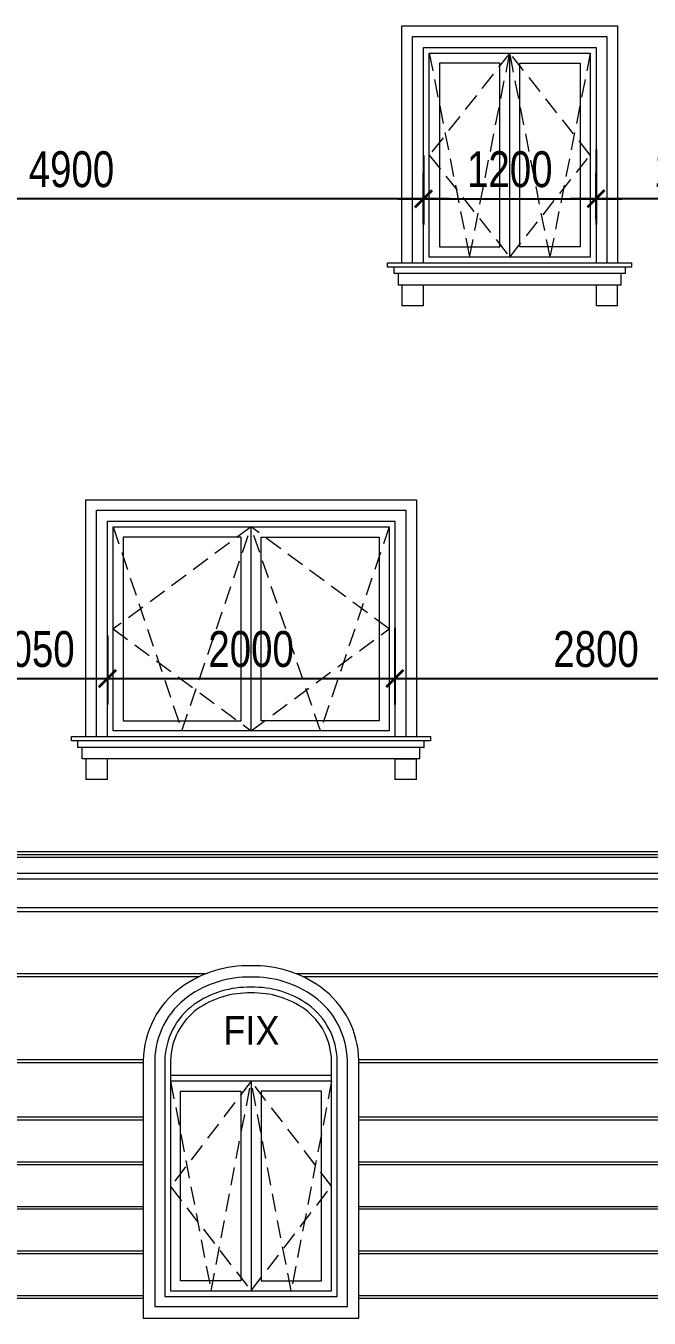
# Model space of a CAD drawing. Header units: millimetres. Extents: x -78046 to 260989, y -99288 to 158505.
# Drawn here: x 247696 to 252033, y 137297 to 146297 of the extents above; entities that cross this region are included whole.
import ezdxf
from ezdxf.xclip import XClip

# ---------------------------------------------------------------- set-up
doc = ezdxf.new("R2010")
doc.units = ezdxf.units.MM
doc.header["$LTSCALE"] = 100
doc.header["$XCLIPFRAME"] = 0
doc.header["$PDMODE"] = 98
doc.linetypes.add('HIDDEN', pattern=[0.375, 0.25, -0.125])
doc.layers.get('Defpoints').update_dxf_attribs({"lineweight": 13})
for name, color, linetype, lineweight in [('-DOOR', 137, 'Continuous', 9), ('-HATCH', 8, 'Continuous', 5), ('-HIDE', 3, 'HIDDEN', 13), ('-LINE1', 7, 'Continuous', 18), ('-TEXT', 7, 'Continuous', 15)]:
    doc.layers.add(name, color=color, linetype=linetype, lineweight=lineweight)
doc.styles.add('AVANH', font='VHAVAN_2.TTF', dxfattribs={"width": 0.8})
doc.styles.add('X-5M-DH-TUM1$0$AVANTH', font='arial.ttf', dxfattribs={"width": 0.9})
doc.dimstyles.new('C_100A3', dxfattribs={"dimscale": 100, "dimtxt": 2.5, "dimasz": 1.2, "dimexe": 1.8, "dimexo": 0, "dimgap": 0.75, "dimtad": 1, "dimdec": 0, "dimzin": 0, "dimdsep": 46, "dimtxsty": 'AVANH', "dimblk": 'ARCHTICK', "dimcen": 0, "dimdle": 1.8, "dimclrd": 256, "dimclre": 256, "dimclrt": 7, "dimadec": 0, "dimazin": 0, "dimtfac": 0.0001, "dimtdec": 0, "dimtix": 1, "dimtmove": 2, "dimatfit": 3, "dimldrblk": 'ARCHTICK', "dimfxl": 1.8, "dimtolj": 1, "dimtzin": 0, "dimarcsym": 0})

# ---------------------------------------------------------------- blocks, each defined once
blk = doc.blocks.new('lancan')
for p, q in [((-1.1, 988.8), (6547.2, 988.8)), ((-1.1, 968.8), (6547.2, 968.8)), ((-1.1, 120), (6547.2, 120)), ((-1.1, 100), (6547.2, 100)), ((-1.1, 0), (6547.2, 0))]:
    blk.add_line(p, q)
blk = doc.blocks.new('_ARCHTICK')
at = {"const_width": 0.15}
blk.add_lwpolyline([(-0.5, -0.5), (0.5, 0.5)], dxfattribs=at)
blk = doc.blocks.new('*D328')
at = {"layer": 'Defpoints', "lineweight": -2, "transparency": 16777216}
for p, q in [((247213.3, 142051.3), (247213.3, 141571)), ((248262.8, 142051.3), (248262.8, 141571)), ((247033.3, 141751), (248442.8, 141751))]:
    blk.add_line(p, q, dxfattribs=at)
at = {"layer": 'Defpoints', "color": 0, "transparency": 16777216}
for p in [(247213.3, 142051.3), (248262.8, 142051.3), (248262.8, 141751)]:
    blk.add_point(p, dxfattribs=at)
at = {"layer": 'Defpoints', "lineweight": -2, "transparency": 16777216, "xscale": 120, "yscale": 120, "zscale": 120, "rotation": 180}
blk.add_blockref('_ARCHTICK', (247213.3, 141751), dxfattribs=at)
at = {"layer": 'Defpoints', "lineweight": -2, "transparency": 16777216, "xscale": 120, "yscale": 120, "zscale": 120}
blk.add_blockref('_ARCHTICK', (248262.8, 141751), dxfattribs=at)
at = {"layer": 'Defpoints', "color": 7, "transparency": 16777216, "insert": (247738, 141955.3), "char_height": 250, "attachment_point": 5, "style": 'AVANH'}
blk.add_mtext('\\A1;1050', dxfattribs=at)
blk = doc.blocks.new('*D329')
at = {"layer": 'Defpoints', "lineweight": -2, "transparency": 16777216}
for p, q in [((248263.2, 142051.3), (248263.2, 141571)), ((250263.2, 142095.4), (250263.2, 141571)), ((248083.2, 141751), (250443.2, 141751))]:
    blk.add_line(p, q, dxfattribs=at)
at = {"layer": 'Defpoints', "color": 0, "transparency": 16777216}
for p in [(248263.2, 142051.3), (250263.2, 142095.4), (250263.2, 141751)]:
    blk.add_point(p, dxfattribs=at)
at = {"layer": 'Defpoints', "lineweight": -2, "transparency": 16777216, "xscale": 120, "yscale": 120, "zscale": 120, "rotation": 180}
blk.add_blockref('_ARCHTICK', (248263.2, 141751), dxfattribs=at)
at = {"layer": 'Defpoints', "lineweight": -2, "transparency": 16777216, "xscale": 120, "yscale": 120, "zscale": 120}
blk.add_blockref('_ARCHTICK', (250263.2, 141751), dxfattribs=at)
at = {"layer": 'Defpoints', "color": 7, "transparency": 16777216, "insert": (249263.2, 141955.3), "char_height": 250, "attachment_point": 5, "style": 'AVANH'}
blk.add_mtext('\\A1;2000', dxfattribs=at)
blk = doc.blocks.new('*D330')
at = {"layer": 'Defpoints', "lineweight": -2, "transparency": 16777216}
for p, q in [((250263.2, 142103.4), (250263.2, 141571)), ((253063.2, 142095.5), (253063.2, 141571)), ((250083.2, 141751), (253243.2, 141751))]:
    blk.add_line(p, q, dxfattribs=at)
at = {"layer": 'Defpoints', "color": 0, "transparency": 16777216}
for p in [(250263.2, 142103.4), (253063.2, 142095.5), (253063.2, 141751)]:
    blk.add_point(p, dxfattribs=at)
at = {"layer": 'Defpoints', "lineweight": -2, "transparency": 16777216, "xscale": 120, "yscale": 120, "zscale": 120, "rotation": 180}
blk.add_blockref('_ARCHTICK', (250263.2, 141751), dxfattribs=at)
at = {"layer": 'Defpoints', "lineweight": -2, "transparency": 16777216, "xscale": 120, "yscale": 120, "zscale": 120}
blk.add_blockref('_ARCHTICK', (253063.2, 141751), dxfattribs=at)
at = {"layer": 'Defpoints', "color": 7, "transparency": 16777216, "insert": (251663.2, 141955.3), "char_height": 250, "attachment_point": 5, "style": 'AVANH'}
blk.add_mtext('\\A1;2800', dxfattribs=at)
blk = doc.blocks.new('*D337')
at = {"layer": 'Defpoints', "lineweight": -2, "transparency": 16777216}
for p, q in [((250463, 145392.7), (250463, 144912.4)), ((251663.2, 145436.8), (251663.2, 144912.4)), ((250283, 145092.4), (251843.2, 145092.4))]:
    blk.add_line(p, q, dxfattribs=at)
at = {"layer": 'Defpoints', "color": 0, "transparency": 16777216}
for p in [(250463, 145392.7), (251663.2, 145436.8), (251663.2, 145092.4)]:
    blk.add_point(p, dxfattribs=at)
at = {"layer": 'Defpoints', "lineweight": -2, "transparency": 16777216, "xscale": 120, "yscale": 120, "zscale": 120, "rotation": 180}
blk.add_blockref('_ARCHTICK', (250463, 145092.4), dxfattribs=at)
at = {"layer": 'Defpoints', "lineweight": -2, "transparency": 16777216, "xscale": 120, "yscale": 120, "zscale": 120}
blk.add_blockref('_ARCHTICK', (251663.2, 145092.4), dxfattribs=at)
at = {"layer": 'Defpoints', "color": 7, "transparency": 16777216, "insert": (251063.1, 145296.7), "char_height": 250, "attachment_point": 5, "style": 'AVANH'}
blk.add_mtext('\\A1;1200', dxfattribs=at)
blk = doc.blocks.new('*D340')
at = {"layer": 'Defpoints', "lineweight": -2, "transparency": 16777216}
for p, q in [((251663.2, 144951.5), (251663.2, 145272.4)), ((253063.2, 144951.5), (253063.2, 145272.4)), ((253243.2, 145092.4), (251483.2, 145092.4))]:
    blk.add_line(p, q, dxfattribs=at)
at = {"layer": 'Defpoints', "color": 0, "transparency": 16777216}
for p in [(251663.2, 145092.4), (251663.2, 144951.5), (253063.2, 144951.5)]:
    blk.add_point(p, dxfattribs=at)
at = {"layer": 'Defpoints', "lineweight": -2, "transparency": 16777216, "xscale": 120, "yscale": 120, "zscale": 120, "rotation": 180}
blk.add_blockref('_ARCHTICK', (251663.2, 145092.4), dxfattribs=at)
at = {"layer": 'Defpoints', "lineweight": -2, "transparency": 16777216, "xscale": 120, "yscale": 120, "zscale": 120}
blk.add_blockref('_ARCHTICK', (253063.2, 145092.4), dxfattribs=at)
at = {"layer": 'Defpoints', "color": 7, "transparency": 16777216, "insert": (252363.2, 145296.7), "char_height": 250, "attachment_point": 5, "style": 'AVANH'}
blk.add_mtext('\\A1;1400', dxfattribs=at)
blk = doc.blocks.new('*D341')
at = {"layer": 'Defpoints', "lineweight": -2, "transparency": 16777216}
for p, q in [((245563.2, 144959.7), (245563.2, 145272.4)), ((250463, 144912.4), (250463, 145272.4)), ((250643, 145092.4), (245383.2, 145092.4))]:
    blk.add_line(p, q, dxfattribs=at)
at = {"layer": 'Defpoints', "color": 0, "transparency": 16777216}
for p in [(245563.2, 145092.4), (245563.2, 144959.7), (250463, 144912.4)]:
    blk.add_point(p, dxfattribs=at)
at = {"layer": 'Defpoints', "lineweight": -2, "transparency": 16777216, "xscale": 120, "yscale": 120, "zscale": 120, "rotation": 180}
blk.add_blockref('_ARCHTICK', (245563.2, 145092.4), dxfattribs=at)
at = {"layer": 'Defpoints', "lineweight": -2, "transparency": 16777216, "xscale": 120, "yscale": 120, "zscale": 120}
blk.add_blockref('_ARCHTICK', (250463, 145092.4), dxfattribs=at)
at = {"layer": 'Defpoints', "color": 7, "transparency": 16777216, "insert": (248013.1, 145296.7), "char_height": 250, "attachment_point": 5, "style": 'AVANH'}
blk.add_mtext('\\A1;4900', dxfattribs=at)

msp = doc.modelspace()

# ---------------------------------------------------------------- linework, layer by layer
at = {"layer": '-DOOR', "lineweight": 9}
for p, q in [((251063.1, 144686.8), (251063.1, 146106.8)), ((249263.1, 141386.8), (249263.1, 142806.8)), ((249822.9, 138986.8), (248702.7, 138986.8)), ((249822.9, 138946.8), (248702.7, 138946.8)), ((249262.8, 138946.8), (249262.8, 137486.8))]:
    msp.add_line(p, q, dxfattribs=at)
for points in [[(250503, 144686.8), (250503, 146106.8), (251623.2, 146106.8), (251623.2, 144686.8), (250503, 144686.8)], [(250993.1, 146036.8), (250573, 146036.8), (250573, 144756.8), (250993.1, 144756.8)], [(251133.1, 146036.8), (251553.2, 146036.8), (251553.2, 144756.8), (251133.1, 144756.8)], [(248303.2, 141386.8), (248303.2, 142806.8), (250223.2, 142806.8), (250223.2, 141386.8), (248303.2, 141386.8)], [(249193.1, 142736.8), (248373.2, 142736.8), (248373.2, 141456.8), (249193.1, 141456.8)], [(249333.1, 142736.8), (250153.2, 142736.8), (250153.2, 141456.8), (249333.1, 141456.8)], [(249192.8, 137556.8), (248772.7, 137556.8), (248772.7, 138876.8), (249192.8, 138876.8)], [(249332.8, 137556.8), (249752.9, 137556.8), (249752.9, 138876.8), (249332.8, 138876.8)]]:
    msp.add_lwpolyline(points, close=True, dxfattribs=at)
msp.add_lwpolyline([(248702.5, 137486.8), (249822.9, 137486.8), (249822.9, 139089.6, 0.232727), (249636.7, 139447.8, 0.163365), (249262.7, 139561.3, 0.163365), (248888.7, 139447.8, 0.232727), (248702.5, 139089.6)], format="xyb", close=True, dxfattribs=at)
at = {"layer": '-HATCH'}
for p, q in [((250386.7, 144646.8), (250386.7, 146223.1)), ((250386.7, 146223.1), (251739.5, 146223.1)), ((251739.5, 146223.1), (251739.5, 144646.8)), ((251868.2, 144616.8), (250258, 144616.8)), ((251838.2, 144571.8), (250288, 144571.8)), ((248186.9, 141346.8), (248186.9, 142923.1)), ((248186.9, 142923.1), (250339.5, 142923.1)), ((250339.5, 142923.1), (250339.5, 141346.8)), ((250468.2, 141316.8), (248058.2, 141316.8)), ((250438.2, 141271.8), (248088.2, 141271.8)), ((236423.9, 140526.1), (253063.2, 140526.8)), ((236423.9, 140506.1), (253063.2, 140506.8)), ((236535.1, 140356.3), (253063.2, 140356.9)), ((236562.9, 140396.1), (253063.2, 140396.8)), ((236562.9, 140155.1), (253063.2, 140155.8)), ((253063.2, 140126.9), (236550.1, 140126.3)), ((245734, 139696), (248950.9, 139696)), ((249574.5, 139696), (253063, 139696)), ((245788.4, 139676), (248904.3, 139676)), ((249621.1, 139676), (253063, 139676)), ((248512.6, 139096), (246299.7, 139096)), ((248512.5, 139076), (246303.3, 139076)), ((253063, 139096), (250012.8, 139096)), ((253063, 139076), (250012.9, 139076))]:
    msp.add_line(p, q, dxfattribs=at)
msp.add_lwpolyline([(248592.5, 137376.8), (249932.9, 137376.8), (249932.9, 139090.8, 0.233984), (249700.7, 139537.3, 0.162316), (249262.7, 139671.4, 0.162316), (248824.7, 139537.3, 0.233984), (248592.5, 139090.8)], format="xyb", close=True, dxfattribs=at)
for points in [[(248512.5, 138696), (246313.3, 138696)], [(253063.2, 138696), (250012.9, 138696)], [(248512.5, 138676), (246313.3, 138676)], [(253063.2, 138676), (250012.9, 138676)], [(246313.3, 138385.6), (248512.5, 138385.6)], [(248512.5, 138365.6), (246313.3, 138365.6)], [(250012.9, 138385.6), (253063.2, 138385.6)], [(253063.2, 138365.6), (250012.9, 138365.6)], [(246313.3, 138075.3), (248512.5, 138075.3)], [(250012.9, 138075.3), (253063.2, 138075.3)], [(248512.5, 138055.3), (246313.3, 138055.3)], [(253063.2, 138055.3), (250012.9, 138055.3)], [(246313.3, 137765), (248512.5, 137765)], [(248512.5, 137745), (246313.3, 137745)], [(250012.9, 137765), (253063.2, 137765)], [(253063.2, 137745), (250012.9, 137745)], [(246313.3, 137454.6), (248512.5, 137454.6)], [(248512.5, 137434.6), (246313.3, 137434.6)], [(250012.9, 137454.6), (253063.2, 137454.6)], [(253063.2, 137434.6), (250012.9, 137434.6)]]:
    msp.add_lwpolyline(points, dxfattribs=at)
at = {"layer": '-HIDE', "ltscale": 5}
for points in [[(251063.1, 146106.8), (250503, 145396.8), (251063.1, 144686.8), (251623.2, 145396.8)], [(249263.1, 142806.8), (248303.2, 142096.8), (249263.1, 141386.8), (250223.2, 142096.8)], [(249262.8, 138946.8), (248702.5, 138212.7), (249262.8, 137486.8), (249822.9, 138216.8)]]:
    msp.add_lwpolyline(points, close=True, dxfattribs=at)
for points in [[(250503, 146106.8), (250783, 144686.8), (251063.1, 146106.8)], [(251623.2, 146106.8), (251343.1, 144686.8), (251063.1, 146106.8)], [(248303, 142806.8), (248781.3, 141386.8), (249263.1, 142806.8)], [(250223.2, 142806.8), (249744.9, 141386.8), (249263.1, 142806.8)], [(248702.7, 138946.8), (248984.4, 137486.8), (249262.8, 138946.8)], [(249822.9, 138946.8), (249541.2, 137486.8), (249262.8, 138946.8)]]:
    msp.add_lwpolyline(points, dxfattribs=at)
at = {"layer": '-LINE1', "color": 0, "lineweight": 20}
for p, q in [((250313, 144646.8), (250313, 146296.8)), ((250313, 146296.8), (251813.2, 146296.8)), ((251813.2, 146296.8), (251813.2, 144646.8)), ((250213, 144616.8), (250213, 144646.8)), ((250213, 144646.8), (251913.2, 144646.8)), ((251913.2, 144616.8), (251913.2, 144646.8)), ((250258, 144616.8), (250213, 144616.8)), ((250258, 144571.8), (250258, 144616.8)), ((250288, 144571.8), (250258, 144571.8)), ((250288, 144491.8), (250288, 144571.8)), ((251838.2, 144491.8), (251838.2, 144571.8)), ((251868.2, 144571.8), (251838.2, 144571.8)), ((251868.2, 144571.8), (251868.2, 144616.8)), ((251913.2, 144616.8), (251868.2, 144616.8)), ((250313, 144491.8), (250288, 144491.8)), ((250313, 144491.8), (250313, 144491)), ((250463, 144491.8), (250313, 144491.8)), ((250313, 144491), (250313, 144347.4)), ((251663.2, 144491.8), (250463, 144491.8)), ((250463, 144347.4), (250463, 144491.8)), ((251663.2, 144492.9), (251813.2, 144492.9)), ((251813.2, 144491.8), (251663.2, 144491.8)), ((251663.2, 144491.8), (251663.2, 144348.6)), ((251838.2, 144491.8), (251813.2, 144491.8)), ((251813.2, 144348.6), (251813.2, 144491.8)), ((250463, 144347.4), (250313, 144347.4)), ((251813.2, 144347.4), (251663.2, 144347.4)), ((248113.2, 141346.8), (248113.2, 142996.8)), ((248113.2, 142996.8), (250413.2, 142996.8)), ((250413.2, 142996.8), (250413.2, 141346.8)), ((248013.2, 141316.8), (248013.2, 141346.8)), ((248013.2, 141346.8), (250513.2, 141346.8)), ((248058.2, 141316.8), (248013.2, 141316.8)), ((248058.2, 141271.8), (248058.2, 141316.8)), ((250468.2, 141271.8), (250468.2, 141316.8)), ((250513.2, 141316.8), (250468.2, 141316.8)), ((250513.2, 141316.8), (250513.2, 141346.8)), ((248088.2, 141271.8), (248058.2, 141271.8)), ((248088.2, 141191.8), (248088.2, 141271.8)), ((250438.2, 141191.8), (250438.2, 141271.8)), ((250468.2, 141271.8), (250438.2, 141271.8)), ((248113.2, 141191.8), (248088.2, 141191.8)), ((248113.2, 141191.8), (248113.2, 141191)), ((248263.2, 141191.8), (248113.2, 141191.8)), ((248113.2, 141191), (248113.2, 141047.4)), ((250263.2, 141191.8), (248263.2, 141191.8)), ((248263.2, 141047.4), (248263.2, 141191.8)), ((250263.2, 141192.9), (250413.2, 141192.9)), ((250413.2, 141191.8), (250263.2, 141191.8)), ((250263.2, 141191.8), (250263.2, 141048.6)), ((250438.2, 141191.8), (250413.2, 141191.8)), ((250413.2, 141048.6), (250413.2, 141191.8)), ((248263.2, 141047.4), (248113.2, 141047.4)), ((250413.2, 141047.4), (250263.2, 141047.4)), ((236414.9, 140546.1), (253063.2, 140546.8))]:
    msp.add_line(p, q, dxfattribs=at)
for points in [[(250463, 144646.8), (250463, 146146.8), (251663.2, 146146.8), (251663.2, 144646.8)], [(248263.2, 141346.8), (248263.2, 142846.8), (250263.2, 142846.8), (250263.2, 141346.8)]]:
    msp.add_lwpolyline(points, dxfattribs=at)
msp.add_lwpolyline([(248512.5, 137296.8), (250012.9, 137296.8), (250012.9, 139091.5, 0.234664), (249747.2, 139602.4, 0.16173), (249262.7, 139751.4, 0.16173), (248778.2, 139602.4, 0.234664), (248512.5, 139091.5), (248512.5, 137296.8)], format="xyb", dxfattribs=at)
msp.add_lwpolyline([(248662.5, 137446.8), (249862.9, 137446.8), (249862.9, 139090, 0.233239), (249660, 139480.4, 0.162943), (249262.7, 139601.3, 0.162943), (248865.4, 139480.4, 0.233239), (248662.5, 139090)], format="xyb", close=True, dxfattribs=at)

# ---------------------------------------------------------------- block references
at = {"layer": '-HATCH', "color": 2}
ref = msp.add_blockref('lancan', (241931.3, 140582), dxfattribs=at)
XClip(ref).set_block_clipping_path([(582.4846733163, -35.398332183), (2082.1354565184, 1052.1524007141)])
ref = msp.add_blockref('lancan', (244280.8, 140582), dxfattribs=at)
XClip(ref).set_block_clipping_path([(582.4846733163, -35.398332183), (2082.1354565184, 1052.1524007141)])

# ---------------------------------------------------------------- texts
at = {"layer": '-TEXT', "color": 2, "style": 'X-5M-DH-TUM1$0$AVANTH', "width": 0.9}
msp.add_text('FIX', height=200, dxfattribs=at).set_placement((249069.2, 139200.4))

# ---------------------------------------------------------------- dimensions: what is measured, and where the dimension line sits
at = {"layer": 'Defpoints', "color": 2}
for base, p1, p2, picture, middle in [((245563.2, 145092.4), (250463, 144912.4), (245563.2, 144959.7), '*D341', (248013.1, 145296.7)), ((251663.2, 145092.4), (250463, 145392.7), (251663.2, 145436.8), '*D337', (251063.1, 145296.7)), ((251663.2, 145092.4), (253063.2, 144951.5), (251663.2, 144951.5), '*D340', (252363.2, 145296.7)), ((248262.8003, 141751.0489), (247213.2985, 142051.3395), (248262.8003, 142051.276), '*D328', (247738.0494, 141955.345)), ((250263.2, 141751), (248263.2, 142051.3), (250263.2, 142095.4), '*D329', (249263.2, 141955.3)), ((253063.2, 141751), (250263.2, 142103.4), (253063.2, 142095.5), '*D330', (251663.2, 141955.3))]:
    dim = msp.add_linear_dim(base=base, p1=p1, p2=p2, dimstyle='C_100A3', dxfattribs=at)
    dim.commit()
    dim.dimension.update_dxf_attribs({"geometry": picture, "text_midpoint": middle})

doc.saveas('drawing.dxf')
